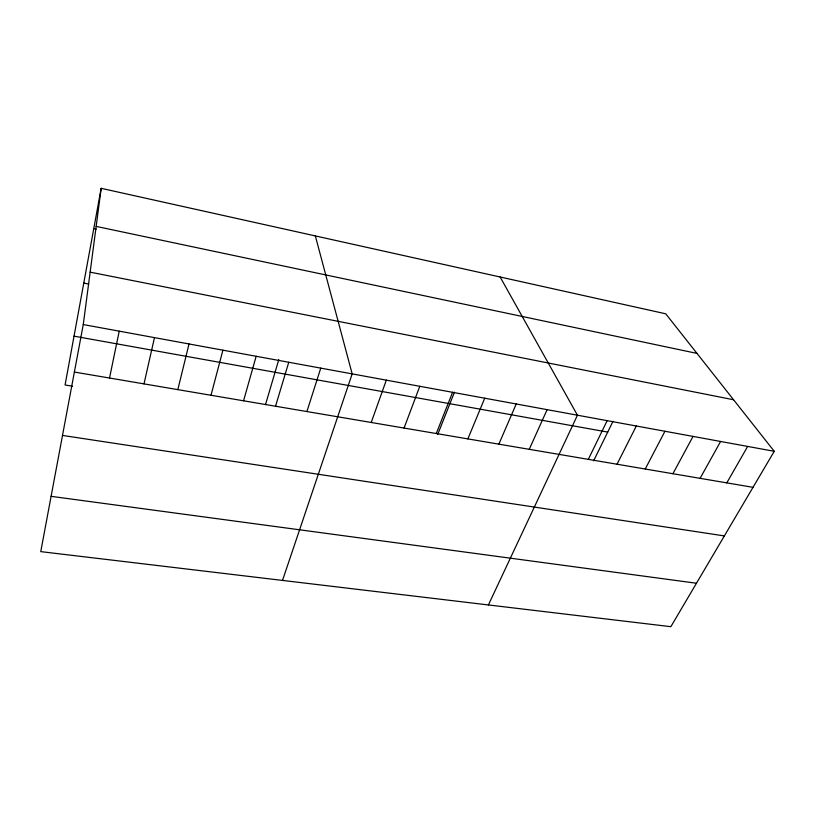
<?xml version="1.0" encoding="UTF-8"?>
<svg xmlns="http://www.w3.org/2000/svg" width="815" height="815" viewBox="0 0 815 815"><rect width="100%" height="100%" fill="white"/><g stroke="black" fill="none" stroke-linecap="round" stroke-linejoin="round"><path stroke-width="1.22" d="M83.262 324.564L101.162 188.316L665.743 313.806L774.25 451.306L670.857 626.684L40.75 551.623L83.262 324.564L774.25 451.306M101.162 188.316L65.078 384.975L72.443 386.198M109.526 378.028L119.224 331.155M144 383.885L154.473 337.624M177.823 389.631L189.029 343.961M211.004 395.265L222.913 350.175M243.573 400.797L256.154 356.277M265.496 404.627L278.781 359.649M275.531 406.227L288.765 362.257M306.898 411.555L320.764 368.125M282.51 580.423L352.172 373.881L315.334 235.922M371.222 422.476L386.32 380.147M404.067 428.058L419.786 386.29M436.28 433.529L452.58 392.3M437.737 434.405L454.464 392.178M467.871 438.898L484.721 398.199M498.851 444.155L516.231 403.985M529.241 449.32L547.13 409.65M488.399 604.954L577.438 415.212L500.125 276.988M588.318 459.354L607.165 420.662M593.615 460.852L613.023 421.294M617.036 464.234L636.321 426.011M645.225 469.022L664.948 431.257M672.905 473.719L693.035 436.412M700.095 478.334L720.603 441.465M726.786 482.877L747.671 446.437M51.1 496.335L696.468 583.234M62.511 435.424L724.362 535.924M74.369 372.058L753.019 487.329M74.033 336.157L607.725 432.093M83.772 283.07L88.692 284.028M90.149 272.149L733.571 399.757M96.16 226.397L696.988 353.404M93.766 228.618L96.18 229.127"/></g></svg>
